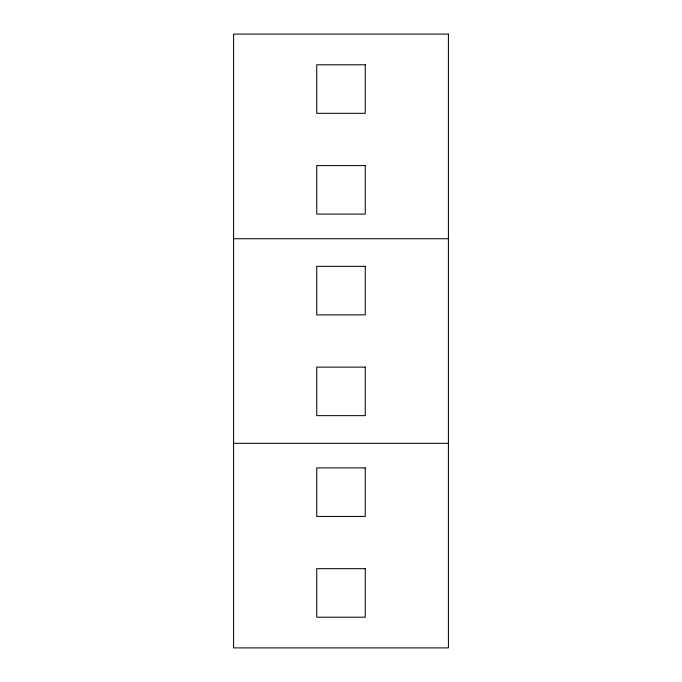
<?xml version="1.0" encoding="UTF-8"?>
<svg xmlns="http://www.w3.org/2000/svg" width="682" height="682" viewBox="0 0 682 682"><rect width="100%" height="100%" fill="white"/><g stroke="black" fill="none" stroke-linecap="round" stroke-linejoin="round"><path stroke-width="1.02" d="M233.585 238.743L448.415 238.743M233.585 443.317L448.415 443.317M448.415 34.1L233.585 34.1L233.585 647.9L448.415 647.9L448.415 34.1M365.262 64.79L316.738 64.79L316.738 113.314L365.262 113.314L365.262 64.79M365.262 165.573L316.738 165.573L316.738 214.097L365.262 214.097L365.262 165.573M365.262 266.347L316.738 266.347L316.738 314.871L365.262 314.871L365.262 266.347M365.262 367.129L316.738 367.129L316.738 415.653L365.262 415.653L365.262 367.129M365.262 467.903L316.738 467.903L316.738 516.427L365.262 516.427L365.262 467.903M365.262 568.686L316.738 568.686L316.738 617.21L365.262 617.21L365.262 568.686"/></g></svg>
